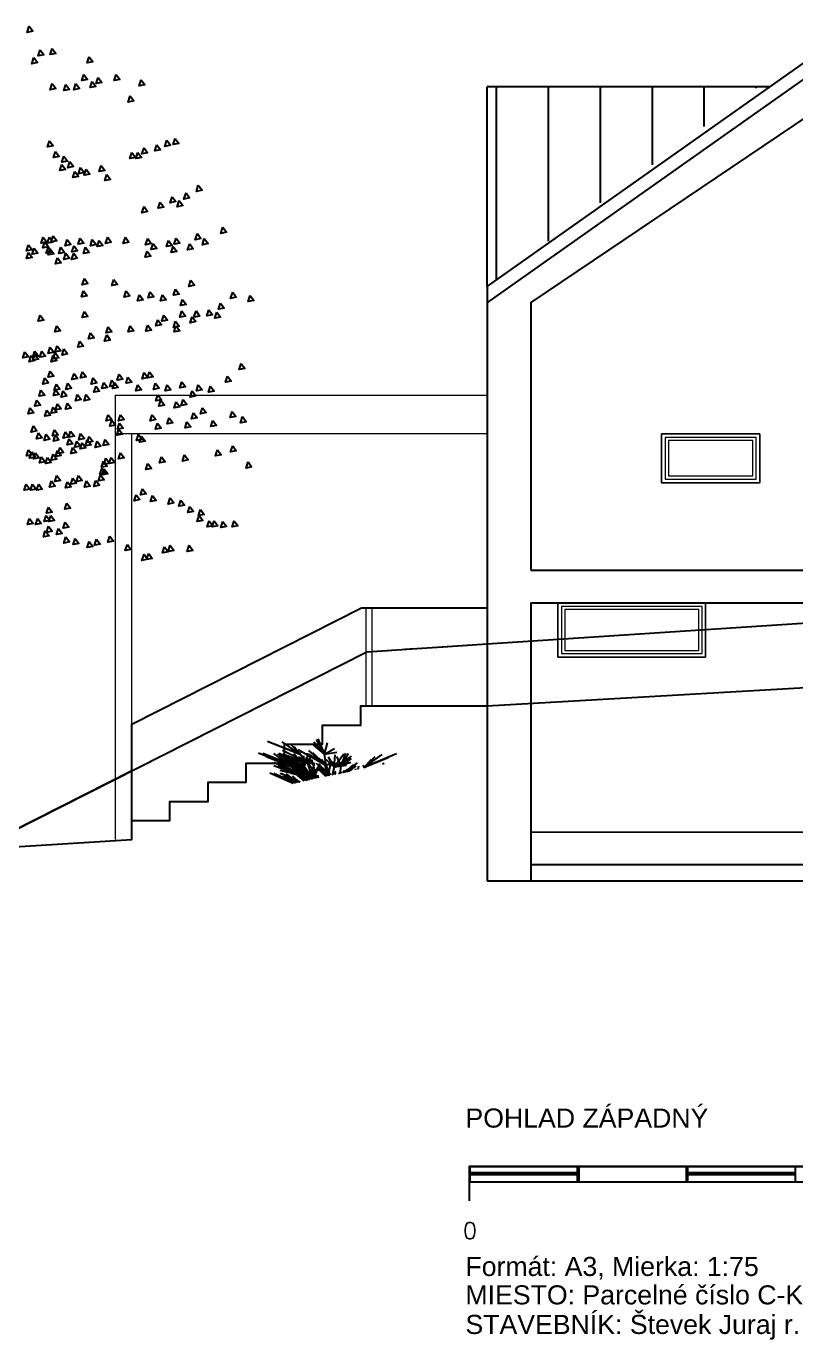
# Model space of a CAD drawing. Header units: millimetres. Extents: x 465413 to 948826, y 2516576 to 3795663.
# Drawn here: x 858653 to 865709, y 2835507 to 2847553 of the extents above; entities that cross this region are included whole.
import ezdxf
from ezdxf.enums import TextEntityAlignment as Align
from ezdxf.lldxf.tags import DXFTag

# ---------------------------------------------------------------- set-up
doc = ezdxf.new("R2010")
doc.units = ezdxf.units.MM
for name, color, linetype in [('DIM_100', 64, 'Continuous'), ('MUR-POH', 64, 'Continuous'), ('MUR_POH', 64, 'Continuous'), ('MUR_REZ', 3, 'Continuous'), ('TXT_50_MIESTN', 7, 'Continuous')]:
    doc.layers.add(name, color=color, linetype=linetype)
doc.layers.add('Srafy', color=8, linetype='Continuous', lineweight=5)
doc.styles.add('ARIAL', font='arial.ttf', dxfattribs={"height": 250})
doc.styles.add('SIMPLEX', font='SIMPLEX.SHX', dxfattribs={"width": 0.7})
tags = doc.linetypes.add('DASHED', pattern=[0.75, 0.5, -0.25]).pattern_tags.tags
tags[6:7] = [DXFTag(74, 4), DXFTag(75, 0), DXFTag(340, '0'), DXFTag(46, 1.0), DXFTag(50, 0.0), DXFTag(44, 0.0), DXFTag(45, 0.0)]
tags[4:5] = [DXFTag(74, 4), DXFTag(75, 0), DXFTag(340, '0'), DXFTag(46, 1.0), DXFTag(50, 0.0), DXFTag(44, 0.0), DXFTag(45, 0.0)]

# ---------------------------------------------------------------- blocks, each defined once
blk = doc.blocks.new('strom14', base_point=(-17517, -64197))
at = {"color": 1}
for points in [[(-17756, -58027), (-17790, -58073), (-17738, -58083)], [(-17968, -58230), (-18001, -58276), (-17949, -58286)], [(-17856, -58243), (-17890, -58289), (-17838, -58299)], [(-18307, -58307), (-18341, -58353), (-18289, -58363)], [(-17799, -58314), (-17833, -58360), (-17781, -58370)], [(-18782, -58518), (-18815, -58564), (-18763, -58574)], [(-18553, -58469), (-18587, -58515), (-18535, -58525)], [(-18387, -58496), (-18421, -58542), (-18369, -58552)], [(-18332, -58533), (-18366, -58579), (-18314, -58589)], [(-18258, -58469), (-18291, -58515), (-18239, -58525)], [(-18184, -58553), (-18218, -58599), (-18166, -58609)], [(-18093, -58560), (-18127, -58606), (-18075, -58616)], [(-17968, -58553), (-18001, -58599), (-17949, -58609)], [(-18683, -58666), (-18717, -58712), (-18665, -58722)], [(-19096, -59057), (-19129, -59102), (-19077, -59112)], [(-19018, -59072), (-19052, -59118), (-19000, -59128)], [(-18927, -59113), (-18960, -59159), (-18909, -59169)], [(-18809, -59141), (-18842, -59187), (-18790, -59197)], [(-17942, -59077), (-17975, -59123), (-17923, -59133)], [(-18752, -59184), (-18785, -59230), (-18733, -59240)], [(-18697, -59184), (-18730, -59230), (-18678, -59240)], [(-18073, -59218), (-18106, -59264), (-18054, -59274)], [(-17998, -59175), (-18031, -59221), (-17979, -59231)], [(-18417, -59303), (-18450, -59348), (-18398, -59358)], [(-18279, -59337), (-18312, -59383), (-18261, -59393)], [(-18228, -59323), (-18261, -59369), (-18209, -59379)], [(-18174, -59358), (-18207, -59404), (-18155, -59414)], [(-18130, -59268), (-18163, -59314), (-18111, -59324)], [(-18054, -59295), (-18088, -59341), (-18036, -59351)], [(-19307, -59485), (-19341, -59531), (-19289, -59541)], [(-18469, -59386), (-18502, -59432), (-18450, -59442)], [(-19194, -59555), (-19227, -59601), (-19175, -59611)], [(-19068, -59590), (-19102, -59635), (-19050, -59645)], [(-19132, -59626), (-19165, -59672), (-19114, -59682)], [(-18957, -59640), (-18990, -59685), (-18938, -59696)], [(-18809, -59681), (-18842, -59726), (-18790, -59737)], [(-19531, -59870), (-19564, -59916), (-19512, -59926)], [(-19362, -59974), (-19396, -60020), (-19344, -60030)], [(-19298, -59928), (-19331, -59974), (-19279, -59984)], [(-19105, -59969), (-19138, -60015), (-19086, -60025)], [(-18843, -59974), (-18876, -60020), (-18824, -60030)], [(-18638, -59962), (-18671, -60008), (-18619, -60018)], [(-18476, -59962), (-18509, -60008), (-18457, -60018)], [(-18335, -59983), (-18369, -60029), (-18317, -60039)], [(-18223, -59969), (-18256, -60015), (-18204, -60025)], [(-18103, -59983), (-18137, -60029), (-18085, -60039)], [(-17977, -59948), (-18010, -59994), (-17958, -60004)], [(-17941, -59961), (-17974, -60007), (-17922, -60017)], [(-17884, -59961), (-17917, -60007), (-17865, -60017)], [(-19228, -60022), (-19261, -60068), (-19209, -60078)], [(-19077, -60047), (-19110, -60093), (-19058, -60103)], [(-19034, -59990), (-19067, -60036), (-19016, -60046)], [(-18894, -60019), (-18927, -60064), (-18876, -60074)], [(-18838, -60089), (-18871, -60135), (-18819, -60145)], [(-18399, -59990), (-18432, -60036), (-18380, -60046)], [(-18272, -60054), (-18305, -60100), (-18254, -60110)], [(-18167, -60040), (-18200, -60086), (-18148, -60096)], [(-18047, -60054), (-18081, -60100), (-18029, -60110)], [(-17949, -60068), (-17982, -60114), (-17930, -60124)], [(-17932, -60052), (-17965, -60098), (-17913, -60108)], [(-17899, -60005), (-17933, -60050), (-17881, -60060)], [(-17801, -60061), (-17834, -60107), (-17783, -60117)], [(-17749, -60031), (-17783, -60077), (-17731, -60087)], [(-17749, -60102), (-17783, -60148), (-17731, -60158)], [(-18164, -60109), (-18197, -60155), (-18145, -60165)], [(-18093, -60109), (-18127, -60155), (-18075, -60165)], [(-18016, -60150), (-18049, -60196), (-17997, -60206)], [(-18262, -60341), (-18295, -60387), (-18243, -60397)], [(-19622, -60466), (-19655, -60512), (-19603, -60522)], [(-19238, -60356), (-19272, -60402), (-19220, -60412)], [(-19097, -60437), (-19130, -60483), (-19078, -60493)], [(-18866, -60461), (-18899, -60507), (-18847, -60517)], [(-18645, -60454), (-18678, -60500), (-18626, -60510)], [(-18532, -60349), (-18565, -60395), (-18514, -60405)], [(-18255, -60453), (-18288, -60499), (-18237, -60509)], [(-19782, -60495), (-19816, -60541), (-19764, -60551)], [(-19511, -60566), (-19545, -60612), (-19493, -60622)], [(-19161, -60532), (-19195, -60577), (-19143, -60588)], [(-18978, -60489), (-19012, -60535), (-18960, -60545)], [(-18768, -60489), (-18801, -60535), (-18749, -60545)], [(-19476, -60649), (-19509, -60694), (-19458, -60705)], [(-19404, -60626), (-19438, -60672), (-19386, -60682)], [(-19286, -60638), (-19319, -60684), (-19267, -60694)], [(-19251, -60690), (-19284, -60735), (-19232, -60746)], [(-19156, -60638), (-19189, -60684), (-19138, -60694)], [(-18991, -60676), (-19024, -60722), (-18972, -60732)], [(-18262, -60642), (-18295, -60688), (-18243, -60698)], [(-17856, -60676), (-17890, -60722), (-17838, -60732)], [(-19102, -60774), (-19136, -60820), (-19084, -60830)], [(-19097, -60732), (-19130, -60778), (-19078, -60788)], [(-18936, -60719), (-18970, -60765), (-18918, -60775)], [(-18845, -60767), (-18878, -60813), (-18827, -60823)], [(-18683, -60774), (-18717, -60820), (-18665, -60830)], [(-18481, -60783), (-18514, -60829), (-18462, -60839)], [(-18009, -60774), (-18042, -60820), (-17990, -60830)], [(-18467, -60858), (-18500, -60904), (-18448, -60914)], [(-18319, -60838), (-18352, -60883), (-18300, -60894)], [(-18221, -60915), (-18254, -60961), (-18202, -60971)], [(-18075, -60986), (-18108, -61032), (-18057, -61042)], [(-18012, -60957), (-18045, -61003), (-17993, -61013)], [(-17995, -61020), (-18029, -61066), (-17977, -61076)], [(-17977, -61047), (-18011, -61093), (-17959, -61103)], [(-17949, -60971), (-17982, -61017), (-17930, -61027)], [(-17871, -61006), (-17905, -61052), (-17853, -61062)], [(-17808, -61006), (-17842, -61052), (-17790, -61062)], [(-17809, -61034), (-17842, -61079), (-17790, -61089)], [(-17774, -61047), (-17808, -61093), (-17756, -61103)], [(-17717, -61013), (-17750, -61059), (-17698, -61069)], [(-19699, -61118), (-19733, -61164), (-19681, -61174)], [(-17949, -61189), (-17982, -61235), (-17930, -61245)], [(-19574, -61236), (-19607, -61282), (-19555, -61292)], [(-19156, -61287), (-19189, -61333), (-19138, -61343)], [(-18915, -61301), (-18949, -61347), (-18897, -61357)], [(-18859, -61195), (-18892, -61241), (-18840, -61251)], [(-18810, -61203), (-18843, -61249), (-18791, -61259)], [(-18662, -61245), (-18696, -61291), (-18644, -61301)], [(-18581, -61217), (-18615, -61263), (-18563, -61273)], [(-18539, -61294), (-18573, -61340), (-18521, -61350)], [(-18515, -61273), (-18548, -61319), (-18496, -61329)], [(-18441, -61294), (-18474, -61340), (-18422, -61350)], [(-18342, -61252), (-18376, -61298), (-18324, -61308)], [(-18244, -61196), (-18277, -61242), (-18225, -61252)], [(-18167, -61210), (-18200, -61256), (-18148, -61266)], [(-18110, -61301), (-18144, -61347), (-18092, -61357)], [(-18005, -61308), (-18038, -61354), (-17986, -61364)], [(-17899, -61252), (-17933, -61298), (-17881, -61308)], [(-19419, -61327), (-19452, -61373), (-19401, -61383)], [(-19307, -61314), (-19341, -61360), (-19289, -61370)], [(-19251, -61371), (-19284, -61417), (-19232, -61427)], [(-19020, -61314), (-19054, -61360), (-19002, -61370)], [(-18936, -61406), (-18970, -61452), (-18918, -61462)], [(-18753, -61315), (-18787, -61361), (-18735, -61371)], [(-18369, -61327), (-18402, -61373), (-18350, -61383)], [(-18278, -61405), (-18311, -61451), (-18259, -61461)], [(-18200, -61405), (-18234, -61451), (-18182, -61461)], [(-18068, -61371), (-18102, -61417), (-18050, -61427)], [(-17998, -61357), (-18031, -61403), (-17979, -61413)], [(-17864, -61364), (-17898, -61410), (-17846, -61420)], [(-19345, -61525), (-19378, -61570), (-19327, -61581)], [(-19168, -61449), (-19202, -61495), (-19150, -61505)], [(-19105, -61470), (-19138, -61516), (-19086, -61526)], [(-18964, -61456), (-18998, -61502), (-18946, -61512)], [(-18107, -61482), (-18140, -61528), (-18088, -61538)], [(-18016, -61489), (-18049, -61535), (-17997, -61545)], [(-17975, -61519), (-18008, -61565), (-17956, -61575)], [(-17918, -61546), (-17951, -61592), (-17899, -61602)], [(-17827, -61455), (-17860, -61501), (-17808, -61511)], [(-17765, -61525), (-17799, -61571), (-17747, -61581)], [(-19712, -61607), (-19746, -61653), (-19694, -61663)], [(-19618, -61560), (-19651, -61606), (-19599, -61616)], [(-19440, -61642), (-19473, -61688), (-19421, -61698)], [(-19263, -61572), (-19296, -61618), (-19244, -61628)], [(-19203, -61654), (-19237, -61700), (-19185, -61710)], [(-19039, -61617), (-19072, -61663), (-19020, -61673)], [(-18933, -61666), (-18967, -61712), (-18915, -61722)], [(-18884, -61589), (-18917, -61634), (-18865, -61645)], [(-18592, -61589), (-18626, -61634), (-18574, -61645)], [(-18585, -61666), (-18619, -61712), (-18567, -61722)], [(-18515, -61638), (-18548, -61684), (-18496, -61694)], [(-18480, -61589), (-18513, -61634), (-18461, -61645)], [(-18786, -61785), (-18819, -61831), (-18767, -61841)], [(-18757, -61771), (-18791, -61817), (-18739, -61827)], [(-18578, -61722), (-18612, -61768), (-18560, -61778)], [(-18305, -61789), (-18339, -61835), (-18287, -61845)], [(-18228, -61762), (-18262, -61808), (-18210, -61818)], [(-18136, -61740), (-18170, -61786), (-18118, -61796)], [(-18088, -61747), (-18121, -61793), (-18069, -61803)], [(-17996, -61775), (-18029, -61821), (-17978, -61831)], [(-17989, -61727), (-18023, -61773), (-17971, -61783)], [(-17912, -61769), (-17946, -61814), (-17894, -61825)], [(-17842, -61755), (-17876, -61801), (-17824, -61811)], [(-17794, -61692), (-17827, -61738), (-17775, -61748)], [(-19622, -61874), (-19655, -61920), (-19603, -61930)], [(-19483, -61910), (-19516, -61956), (-19464, -61966)], [(-18452, -61817), (-18486, -61863), (-18434, -61873)], [(-18380, -61833), (-18414, -61879), (-18362, -61889)], [(-18289, -61819), (-18323, -61865), (-18271, -61875)], [(-18241, -61847), (-18275, -61892), (-18223, -61903)], [(-18193, -61832), (-18227, -61878), (-18175, -61888)], [(-18157, -61890), (-18190, -61936), (-18139, -61946)], [(-18123, -61810), (-18156, -61856), (-18104, -61866)], [(-18039, -61890), (-18072, -61936), (-18020, -61946)], [(-17749, -61910), (-17783, -61956), (-17731, -61966)], [(-19763, -62022), (-19796, -62068), (-19745, -62078)], [(-19180, -61958), (-19213, -62004), (-19161, -62014)], [(-18970, -61974), (-19004, -62020), (-18952, -62030)], [(-18592, -61938), (-18626, -61984), (-18574, -61994)], [(-18508, -61981), (-18541, -62027), (-18489, -62037)], [(-18460, -61988), (-18493, -62034), (-18442, -62044)], [(-18437, -62015), (-18471, -62061), (-18419, -62071)], [(-18016, -61917), (-18049, -61963), (-17997, -61973)], [(-17975, -61951), (-18008, -61997), (-17956, -62007)], [(-17925, -61981), (-17958, -62027), (-17906, -62037)], [(-17870, -61974), (-17903, -62020), (-17852, -62030)], [(-17813, -61938), (-17846, -61984), (-17795, -61994)], [(-17779, -61931), (-17812, -61977), (-17760, -61987)], [(-18845, -62036), (-18878, -62082), (-18827, -62092)], [(-18444, -62086), (-18477, -62132), (-18426, -62142)], [(-18424, -62079), (-18457, -62125), (-18405, -62135)], [(-18410, -62140), (-18443, -62186), (-18391, -62196)], [(-18207, -62147), (-18241, -62193), (-18189, -62203)], [(-18009, -62147), (-18042, -62193), (-17990, -62203)], [(-18795, -62268), (-18828, -62314), (-18776, -62324)], [(-18367, -62191), (-18400, -62236), (-18348, -62246)], [(-18282, -62197), (-18316, -62243), (-18264, -62253)], [(-18157, -62170), (-18190, -62216), (-18139, -62226)], [(-18107, -62204), (-18140, -62250), (-18088, -62260)], [(-17961, -62197), (-17995, -62243), (-17943, -62253)], [(-17843, -62225), (-17876, -62271), (-17824, -62281)], [(-17786, -62225), (-17819, -62271), (-17767, -62281)], [(-17729, -62225), (-17762, -62271), (-17710, -62281)], [(-19146, -62373), (-19179, -62419), (-19127, -62429)], [(-19048, -62352), (-19081, -62398), (-19029, -62408)], [(-18886, -62329), (-18919, -62375), (-18868, -62385)], [(-18738, -62323), (-18771, -62368), (-18719, -62379)], [(-19328, -62457), (-19361, -62503), (-19309, -62513)], [(-19314, -62514), (-19348, -62560), (-19296, -62570)], [(-19230, -62430), (-19263, -62476), (-19211, -62486)], [(-18102, -62400), (-18136, -62446), (-18084, -62456)], [(-17954, -62514), (-17988, -62560), (-17936, -62570)], [(-17934, -62437), (-17967, -62482), (-17915, -62492)], [(-17911, -62514), (-17944, -62560), (-17893, -62570)], [(-19635, -62562), (-19669, -62608), (-19617, -62618)], [(-19531, -62569), (-19564, -62614), (-19512, -62625)], [(-19453, -62562), (-19487, -62608), (-19435, -62618)], [(-19405, -62562), (-19439, -62608), (-19387, -62618)], [(-18086, -62575), (-18120, -62621), (-18068, -62631)], [(-18025, -62632), (-18058, -62678), (-18006, -62688)], [(-17934, -62612), (-17967, -62658), (-17915, -62668)], [(-17834, -62541), (-17867, -62587), (-17815, -62597)], [(-17758, -62541), (-17792, -62587), (-17740, -62597)], [(-18494, -62703), (-18528, -62749), (-18476, -62759)], [(-18373, -62730), (-18407, -62776), (-18355, -62786)], [(-18305, -62751), (-18339, -62797), (-18287, -62807)], [(-18178, -62723), (-18211, -62769), (-18159, -62779)], [(-18093, -62710), (-18127, -62756), (-18075, -62766)], [(-17904, -62653), (-17938, -62699), (-17886, -62709)], [(-19223, -62787), (-19257, -62833), (-19205, -62843)], [(-19048, -62787), (-19081, -62833), (-19029, -62843)], [(-18998, -62801), (-19031, -62847), (-18979, -62857)], [(-18852, -62862), (-18885, -62908), (-18833, -62918)], [(-18809, -62869), (-18842, -62915), (-18790, -62925)], [(-18656, -62778), (-18689, -62824), (-18637, -62834)]]:
    blk.add_lwpolyline(points, close=True, dxfattribs=at)

msp = doc.modelspace()

# ---------------------------------------------------------------- hatches: boundary and pattern name
at = {"layer": 'MUR_POH', "linetype": 'ByBlock', "ltscale": 250}
h = msp.add_hatch(dxfattribs=at)
h.set_pattern_fill('ANSI31', color=8, scale=150, angle=45, style=0)
h.paths.add_polyline_path([(862878.4, 2845166.2), (865362.8, 2846997.4), (862878.4, 2846997.4)])

# ---------------------------------------------------------------- linework, layer by layer
at = {"color": 1}
for p, q in [((860864, 2840996.6), (861160.4, 2840877.5)), ((861160.4, 2840877.5), (860933.9, 2840964.9)), ((861160.4, 2840877.5), (861000.2, 2840991.3)), ((861075.3, 2840972), (861160.4, 2840877.5)), ((861290.6, 2840989.6), (861388.6, 2840877.5)), ((861388.6, 2840877.5), (861290.6, 2840959.6)), ((861388.6, 2840877.5), (861315.3, 2841012.4)), ((861327, 2841018.9), (861388.6, 2840877.5)), ((861388.6, 2840877.5), (861415, 2840981.3)), ((861079.4, 2840768.3), (860783.1, 2840888)), ((861117.5, 2840766), (860821.2, 2840885.1)), ((860852.9, 2840856.4), (861079.4, 2840768.3)), ((861117.5, 2840766), (860890.4, 2840853.4)), ((860919.2, 2840882.2), (861079.4, 2840768.3)), ((860957.3, 2840879.8), (861117.5, 2840766)), ((860971.4, 2840886.9), (861202.6, 2840767.8)), ((861202.6, 2840767.8), (860972, 2840855.2)), ((861079.4, 2840768.3), (860994.3, 2840862.8)), ((861237.2, 2840793), (861003.1, 2840912.1)), ((861005.4, 2840880.4), (861237.2, 2840793)), ((861079.4, 2840768.3), (861027.2, 2840838.2)), ((861117.5, 2840766), (861032.4, 2840860.5)), ((861160.4, 2840877.5), (861044.8, 2840922.7)), ((861062.4, 2840838.2), (861237.2, 2840793)), ((861065.3, 2840835.2), (861117.5, 2840766)), ((861202.6, 2840767.8), (861107, 2840881.6)), ((861108.1, 2840946.7), (861160.4, 2840877.5)), ((861139.8, 2840906.8), (861237.2, 2840793)), ((861393.3, 2840776.6), (861146.9, 2840918.6)), ((861279.5, 2840788.3), (861149.8, 2840849.9)), ((861164.5, 2840892.7), (861160.4, 2840877.5)), ((861236.6, 2840793), (861160.4, 2840877.5)), ((861170.9, 2840833.5), (861279.5, 2840788.3)), ((861195, 2840862.2), (861202.6, 2840767.8)), ((861225.5, 2840837), (861202.6, 2840767.8)), ((861214.3, 2840847), (861279.5, 2840788.3)), ((861237.2, 2840793), (861227.8, 2840887.5)), ((861258.9, 2840862.2), (861237.2, 2840793)), ((861239.6, 2840912.1), (861393.3, 2840776.6)), ((861393.3, 2840776.6), (861242.5, 2840881)), ((861279.5, 2840788.3), (861251.9, 2840837)), ((861393.3, 2840776.6), (861281.8, 2840889.2)), ((861285.9, 2840844.6), (861402.7, 2840771.9)), ((861305.3, 2840859.3), (861393.3, 2840776.6)), ((861402.7, 2840771.9), (861334.6, 2840841.7)), ((861388.6, 2840877.5), (861480.2, 2840930.9)), ((861388.6, 2840877.5), (861499.5, 2840895.7)), ((861404.5, 2840777.1), (861388.6, 2840877.5)), ((861420.9, 2840853.4), (861477.2, 2840759)), ((861566.4, 2840878.1), (861477.2, 2840759)), ((861477.2, 2840759), (861484.8, 2840872.8)), ((861477.2, 2840759), (861620.4, 2840846.4)), ((861539.4, 2840768.9), (861499.5, 2840856.4)), ((861539.4, 2840768.9), (861584.6, 2840888)), ((861604.5, 2840882.8), (861539.4, 2840768.9)), ((861539.4, 2840768.9), (861633.9, 2840863.4)), ((861539.4, 2840768.9), (861635.6, 2840838.2)), ((862047, 2840879.2), (861755.4, 2840759.5)), ((861755.4, 2840759.5), (861917.3, 2840873.4)), ((861848.1, 2840854.6), (861755.4, 2840759.5)), ((861755.4, 2840759.5), (861970.1, 2840847.6)), ((860922.1, 2840803), (861156.2, 2840683.8)), ((861156.2, 2840683.8), (860924.5, 2840771.9)), ((860960.3, 2840800.6), (861194.4, 2840681.5)), ((861194.4, 2840681.5), (860962, 2840768.9)), ((861079.4, 2840768.3), (860963.8, 2840813.5)), ((860966.7, 2840813.5), (861240.2, 2840694.4)), ((861156.2, 2840683.8), (860981.4, 2840729)), ((861117.5, 2840766), (861001.9, 2840811.2)), ((861194.4, 2840681.5), (861019.5, 2840726.7)), ((861027.2, 2840812.9), (861202.6, 2840767.8)), ((861240.2, 2840694.4), (861054.1, 2840781.8)), ((861156.2, 2840683.8), (861058.8, 2840797.7)), ((861198.5, 2840679.7), (861068.8, 2840741.4)), ((861079.4, 2840808.2), (861240.2, 2840694.4)), ((861083.5, 2840784.2), (861079.4, 2840768.3)), ((861155.7, 2840684.4), (861079.4, 2840768.3)), ((861198.5, 2840679.7), (861089.9, 2840724.9)), ((861263.6, 2840673.9), (861092.9, 2840773.6)), ((861194.4, 2840681.5), (861096.4, 2840795.3)), ((861236.6, 2840677.4), (861107, 2840738.4)), ((861117.5, 2840766), (861121.6, 2840781.3)), ((861117.5, 2840766), (861193.8, 2840681.5)), ((861125.1, 2840783), (861202.6, 2840767.8)), ((861236.6, 2840677.4), (861128.1, 2840722.6)), ((861133.4, 2840738.4), (861198.5, 2840679.7)), ((861135.1, 2840728.4), (861270.7, 2840683.3)), ((861135.7, 2840788.9), (861240.2, 2840694.4)), ((861146.9, 2840778.3), (861156.2, 2840683.8)), ((861263.6, 2840673.9), (861148, 2840747.2)), ((861156.2, 2840683.8), (861178, 2840753.7)), ((861237.2, 2840793), (861161.5, 2840808.2)), ((861163.3, 2840769.5), (861263.6, 2840673.9)), ((861240.2, 2840694.4), (861164.5, 2840763.6)), ((861165.6, 2840770.7), (861270.7, 2840683.3)), ((861240.2, 2840694.4), (861170.3, 2840739.6)), ((861170.9, 2840728.4), (861198.5, 2840679.7)), ((861171.5, 2840736.1), (861236.6, 2840677.4)), ((861185, 2840776), (861194.4, 2840681.5)), ((861186.2, 2840715.5), (861198.5, 2840679.7)), ((861215.5, 2840750.7), (861194.4, 2840681.5)), ((861197.9, 2840753.1), (861263.6, 2840673.9)), ((861202.6, 2840767.8), (861261.9, 2840683.3)), ((861236.6, 2840677.4), (861209.1, 2840726.1)), ((861279.5, 2840788.3), (861214.3, 2840811.8)), ((861263.6, 2840673.9), (861215.5, 2840732)), ((861236.6, 2840677.4), (861224.3, 2840713.2)), ((861270.7, 2840683.3), (861233.1, 2840802.4)), ((861237.2, 2840793), (861236.6, 2840793)), ((861298.8, 2840710.8), (861236.6, 2840793)), ((861298.8, 2840710.8), (861237.2, 2840793)), ((861302.4, 2840678.6), (861260.7, 2840723.7)), ((861267.2, 2840824.1), (861279.5, 2840788.3)), ((861279.5, 2840788.3), (861267.7, 2840796.5)), ((861302.4, 2840678.6), (861267.7, 2840740.2)), ((861292.4, 2840797.1), (861270.7, 2840683.3)), ((861270.7, 2840683.3), (861343.4, 2840777.7)), ((861270.7, 2840683.3), (861354.6, 2840752.5)), ((861279.5, 2840788.3), (861298.8, 2840710.8)), ((861291.8, 2840737.2), (861302.4, 2840678.6)), ((861302.4, 2840678.6), (861309.4, 2840727.3)), ((861302.4, 2840678.6), (861314.7, 2840714.4)), ((861311.2, 2840793.6), (861433.1, 2840683.1)), ((861402.7, 2840771.9), (861322.9, 2840825.3)), ((861398.2, 2840675.6), (861329.3, 2840742.5)), ((861333.5, 2840768.9), (861432.7, 2840683)), ((861434.3, 2840683.3), (861335.8, 2840788.3)), ((861339.3, 2840772.4), (861403.2, 2840676.6)), ((861430.8, 2840682.6), (861342.3, 2840743.7)), ((861355.8, 2840830.5), (861393.3, 2840776.6)), ((861402.7, 2840771.9), (861359.3, 2840829.4)), ((861359.3, 2840829.4), (861402.7, 2840771.9)), ((861371, 2840814.1), (861402.7, 2840771.9)), ((861402.7, 2840771.9), (861371.6, 2840799.4)), ((861378.1, 2840731.4), (861421.6, 2840680.6)), ((861411.1, 2840678.3), (861389.8, 2840795.3)), ((861393.3, 2840776.6), (861452.6, 2840795.3)), ((861393.3, 2840776.6), (861422.6, 2840679.2)), ((861423.8, 2840681.1), (861394.5, 2840728.4)), ((861400.3, 2840718.5), (861423.8, 2840681.1)), ((861402.7, 2840771.9), (861418.5, 2840781.3)), ((861422.6, 2840679.2), (861402.7, 2840771.9)), ((861477.2, 2840759), (861404.5, 2840828.2)), ((861404.5, 2840777.1), (861422.6, 2840679.2)), ((861424.2, 2840681.2), (861404.5, 2840714.9)), ((861407.4, 2840761.9), (861438.6, 2840684.3)), ((861446.1, 2840801.8), (861418.9, 2840680)), ((861427.9, 2840784.2), (861539.4, 2840768.9)), ((861439.7, 2840813.5), (861539.4, 2840768.9)), ((861477.2, 2840759), (861458.1, 2840688.5)), ((861459, 2840688.7), (861494.2, 2840719.1)), ((861477.2, 2840759), (861630.4, 2840803.5)), ((861588.1, 2840774.2), (861477.2, 2840759)), ((861516.8, 2840701.1), (861548.2, 2840713.8)), ((861530.4, 2840704), (861539.4, 2840768.9)), ((861554.8, 2840709.3), (861567, 2840729)), ((861562.9, 2840715.5), (861558.1, 2840710)), ((861558.5, 2840710.1), (861574.6, 2840728.4)), ((861568.1, 2840712.2), (861597.5, 2840738.4)), ((861651.5, 2840778.9), (861573.7, 2840713.4)), ((861578.2, 2840714.3), (861629.2, 2840753.7)), ((861578.9, 2840714.5), (861689, 2840798.3)), ((861591.5, 2840717.2), (861678.5, 2840771.9)), ((861606.9, 2840724.9), (861595.5, 2840718.1)), ((861642.7, 2840741.4), (861604.1, 2840719.9)), ((861670.3, 2840744.9), (861671.8, 2840734.5)), ((861695.7, 2840739.6), (861702.5, 2840769.5)), ((861738.9, 2840775.4), (861755.4, 2840759.5)), ((861747.5, 2840750.8), (861755.4, 2840759.5)), ((861755.4, 2840759.5), (861816.4, 2840829.4)), ((861755.4, 2840759.5), (861856.3, 2840804.7)), ((861792.3, 2840788.9), (861757, 2840752.9)), ((861921, 2840788.2), (861933.7, 2840794.2)), ((860885.7, 2840705), (861100.5, 2840611.4)), ((860923.9, 2840702), (861121.5, 2840616)), ((861103.4, 2840612.1), (860973.2, 2840673.3)), ((860980.2, 2840703.8), (861163.5, 2840625)), ((861117.8, 2840615.2), (860998.4, 2840699.7)), ((861151.1, 2840622.3), (861010.7, 2840672.1)), ((861125.6, 2840616.8), (861011.3, 2840670.9)), ((861143.9, 2840620.8), (861036.5, 2840696.8)), ((861054.7, 2840680.3), (861125.1, 2840616.7)), ((861156.2, 2840683.8), (861080.6, 2840699.7)), ((861083.5, 2840655.1), (861125.4, 2840616.8)), ((861114.9, 2840614.5), (861089.4, 2840631)), ((861092.9, 2840677.4), (861153.2, 2840622.8)), ((861134.3, 2840618.7), (861094.1, 2840629.9)), ((861194.4, 2840681.5), (861118.7, 2840696.8)), ((861121, 2840652.7), (861153.7, 2840622.9)), ((861201.4, 2840633.2), (861126.3, 2840698.5)), ((861140.1, 2840620), (861127.5, 2840628.1)), ((861130.4, 2840702.6), (861238.3, 2840641.1)), ((861198.5, 2840679.7), (861133.4, 2840703.2)), ((861229, 2840639.1), (861151, 2840676.2)), ((861195.2, 2840631.8), (861155.7, 2840684.4)), ((861156.2, 2840698.5), (861270.7, 2840683.3)), ((861195.3, 2840631.8), (861156.2, 2840683.8)), ((861236.6, 2840677.4), (861171.5, 2840700.3)), ((861198.5, 2840679.7), (861186.8, 2840688)), ((861193.8, 2840681.5), (861226.3, 2840638.5)), ((861194.4, 2840681.5), (861226.6, 2840638.6)), ((861198.5, 2840679.7), (861209.6, 2840634.9)), ((861216.5, 2840636.4), (861204.4, 2840641)), ((861215.5, 2840679.2), (861232.8, 2840639.9)), ((861263.6, 2840673.9), (861220.2, 2840711.4)), ((861266.7, 2840647.2), (861222, 2840698.5)), ((861224.9, 2840685), (861236.6, 2840677.4)), ((861245.3, 2840642.6), (861236.6, 2840677.4)), ((861236.6, 2840651), (861249.9, 2840643.6)), ((861279.5, 2840709.7), (861240.2, 2840694.4)), ((861260.9, 2840646), (861240.2, 2840694.4)), ((861249.5, 2840653.9), (861250.7, 2840643.8)), ((861261.9, 2840683.3), (861279.7, 2840650)), ((861263.6, 2840673.9), (861288.3, 2840686.8)), ((861263.6, 2840673.9), (861263.6, 2840673.9)), ((861263.6, 2840673.9), (861263.6, 2840673.9)), ((861263.6, 2840673.9), (861278.4, 2840649.7)), ((861302.4, 2840678.6), (861264.8, 2840702)), ((861270.7, 2840683.3), (861284.5, 2840651.1)), ((861277.7, 2840682.1), (861288.2, 2840651.9)), ((861280.1, 2840686.8), (861302.4, 2840678.6)), ((861319, 2840658.5), (861298.8, 2840710.8)), ((861298.8, 2840661), (861299.6, 2840654.3)), ((861303.4, 2840655.1), (861302.4, 2840678.6)), ((861322.9, 2840687.4), (861328.5, 2840660.5)), ((861405, 2840705.6), (861422.9, 2840680.9)), ((861432.6, 2840693.2), (861431.8, 2840682.8)), ((861475.3, 2840692.2), (861470.2, 2840705)), ((861474.9, 2840699.7), (861491.7, 2840695.7))]:
    msp.add_line(p, q, dxfattribs=at)
at = {"layer": 'MUR-POH', "color": 6}
msp.add_lwpolyline([(862878.4, 2840868.6), (862878.4, 2840868.6)], dxfattribs=at)
at = {"layer": 'MUR-POH', "color": 1}
msp.add_lwpolyline([(859620.4, 2840724.2), (858517.2, 2840165.5)], dxfattribs=at)
at = {"layer": 'MUR-POH', "flags": 128}
for points in [[(863708.3, 2837097.6), (862714.7, 2837097.6), (862714.7, 2837041.8), (863708.3, 2837041.8), (863708.3, 2837097.6), (863708.3, 2837097.6)], [(867704.1, 2837097.6), (862714.7, 2837097.6), (862714.7, 2836955), (867704.1, 2836955), (867704.1, 2837097.6), (867704.1, 2837097.6)], [(863708.3, 2837036.5), (862714.7, 2837036.5), (862714.7, 2837031.5), (863708.3, 2837031.5), (863708.3, 2837036.5), (863708.3, 2837036.5)], [(863708.3, 2837026.2), (862714.7, 2837026.2), (862714.7, 2836955), (863708.3, 2836955), (863708.3, 2837026.2), (863708.3, 2837026.2)], [(862720, 2837041.8), (863708.3, 2837041.8), (863708.3, 2837092.3), (862720, 2837092.3), (862720, 2837041.8), (862720, 2837041.8)], [(862720, 2836955), (867704.1, 2836955), (867704.1, 2837092.3), (862720, 2837092.3), (862720, 2836955), (862720, 2836955)], [(862720, 2837031.5), (863708.3, 2837031.5), (863708.3, 2837031.2), (862720, 2837031.2), (862720, 2837031.5), (862720, 2837031.5)], [(862720, 2836955), (863708.3, 2836955), (863708.3, 2837021), (862720, 2837021), (862720, 2836955), (862720, 2836955)], [(864707.3, 2837097.6), (863713.6, 2837097.6), (863713.6, 2836955), (864707.3, 2836955), (864707.3, 2837097.6), (864707.3, 2837097.6)], [(863718.9, 2836955), (864707.3, 2836955), (864707.3, 2837092.3), (863718.9, 2837092.3), (863718.9, 2836955), (863718.9, 2836955)], [(865706.2, 2837097.6), (864712.6, 2837097.6), (864712.6, 2837041.8), (865706.2, 2837041.8), (865706.2, 2837097.6), (865706.2, 2837097.6)], [(865706.2, 2837036.5), (864712.6, 2837036.5), (864712.6, 2837031.5), (865706.2, 2837031.5), (865706.2, 2837036.5), (865706.2, 2837036.5)], [(865706.2, 2837026.2), (864712.6, 2837026.2), (864712.6, 2836955), (865706.2, 2836955), (865706.2, 2837026.2), (865706.2, 2837026.2)], [(864717.9, 2837041.8), (865706.2, 2837041.8), (865706.2, 2837092.3), (864717.9, 2837092.3), (864717.9, 2837041.8), (864717.9, 2837041.8)], [(864717.9, 2837031.5), (865706.2, 2837031.5), (865706.2, 2837031.2), (864717.9, 2837031.2), (864717.9, 2837031.5), (864717.9, 2837031.5)], [(864717.9, 2836955), (865706.2, 2836955), (865706.2, 2837021), (864717.9, 2837021), (864717.9, 2836955), (864717.9, 2836955)], [(862714.7, 2836949.7), (862714.7, 2836780.6)], [(862714.7, 2836949.7), (862714.7, 2836780.6)]]:
    msp.add_lwpolyline(points, dxfattribs=at)
at = {"layer": 'MUR_POH', "color": 8, "linetype": 'ByBlock', "ltscale": 250, "flags": 128}
msp.add_lwpolyline([(862878.4, 2845015.8), (865853.4, 2847116.4), (868828.4, 2845015.8)], dxfattribs=at)
at = {"layer": 'MUR_POH', "color": 8, "linetype": 'DASHED', "ltscale": 250, "flags": 128}
for points in [[(868428.4, 2839716.2), (868428.4, 2845019), (865978.4, 2846839.6), (863278.4, 2845019), (863278.4, 2842566.2)], [(862878.4, 2841889.2), (887300.8, 2843491.3)], [(863278.4, 2842566.2), (887300.8, 2842566.2)], [(863278.4, 2842266.2), (863278.4, 2839716.2)], [(853024.9, 2839716.2), (857024.9, 2839716.2), (858024.9, 2839916.2), (861776.5, 2841816.2)], [(858517.2, 2840165.5), (861776.5, 2841816.2)], [(861776.5, 2841816.2), (861776.5, 2841816.2), (862878.4, 2841889.2)], [(861776.5, 2841816.2), (861776.5, 2841816.2), (861966.3, 2841828.8)], [(862125.2, 2841839.3), (862214.8, 2841845.3)], [(862425.7, 2841859.2), (862878.4, 2841889.2)], [(862878.4, 2840994.4), (862878.4, 2839716.2)], [(863278.4, 2840165.8), (868426.2, 2840160.4)], [(863278.4, 2839866.2), (868428.4, 2839866.2)], [(862878.4, 2839716.2), (868828.4, 2839716.2)]]:
    msp.add_lwpolyline(points, dxfattribs=at)
at = {"layer": 'MUR_POH', "color": 8, "linetype": 'DASHED', "ltscale": 250}
msp.add_lwpolyline([(863278.4, 2842266.2), (887300.8, 2842266.2)], dxfattribs=at)
at = {"layer": 'MUR_REZ'}
for points in [[(862878.4, 2845166.2), (865853.4, 2847266.8), (868828.4, 2845166.2)], [(862878.4, 2845166.2), (865853.4, 2847266.8), (868828.4, 2845166.2)], [(862878.4, 2845166.2), (862878.4, 2840994.4)], [(853024.9, 2839682.1), (859620.4, 2840094.3), (859620.4, 2840269.3), (859970.4, 2840269.3), (859970.4, 2840444.3), (860320.4, 2840444.3), (860320.4, 2840619.3), (860670.4, 2840619.3), (860670.4, 2840794.3), (861020.4, 2840794.3), (861020.4, 2840969.3), (861370.4, 2840969.3), (861370.4, 2841144.3), (861720.4, 2841144.3), (861720.4, 2841319.3), (862878.4, 2841319.3), (866278.4, 2841516.2)]]:
    msp.add_lwpolyline(points, dxfattribs=at)
at = {"layer": 'MUR_REZ', "color": 252}
for points in [[(865471.7, 2846997.4), (862878.4, 2846997.4)], [(862878.4, 2845166.2), (862878.4, 2846997.4)], [(859620.4, 2840166), (859620.4, 2841152.5), (861726.9, 2842219.3), (862878.4, 2842219.3)]]:
    msp.add_lwpolyline(points, dxfattribs=at)
at = {"layer": 'Srafy', "flags": 128}
for points in [[(859470.4, 2840094.3), (859470.4, 2844169.3)], [(859470.4, 2844169.3), (862878.4, 2844169.3)], [(859470.4, 2843819.3), (862878.4, 2843819.3)], [(859620.4, 2840094.3), (859620.4, 2843819.3)], [(864478.4, 2843366.2), (864478.4, 2843760.4)], [(865378.4, 2843760.4), (865378.4, 2843366.2)], [(865378.4, 2843366.2), (864478.4, 2843366.2)], [(861770.4, 2841319.3), (861770.4, 2842219.3), (861820.4, 2842219.3), (861820.4, 2841319.3)], [(853024.9, 2839682.1), (859620.4, 2840094.3), (859620.4, 2840269.3), (859970.4, 2840269.3), (859970.4, 2840444.3), (860320.4, 2840444.3), (860320.4, 2840619.3), (860670.4, 2840619.3), (860670.4, 2840794.3), (861020.4, 2840794.3), (861020.4, 2840969.3), (861370.4, 2840969.3), (861370.4, 2841144.3), (861720.4, 2841144.3), (861720.4, 2841319.3), (862878.4, 2841319.3)]]:
    msp.add_lwpolyline(points, dxfattribs=at)
for points in [[(864478.4, 2843366.2), (864478.3, 2843816.2), (865378.3, 2843816.2), (865378.4, 2843366.2)], [(864478.3, 2843816.2), (864478.4, 2843366.2), (865378.4, 2843366.2), (865378.3, 2843816.2)], [(864511.7, 2843782.9), (864511.7, 2843399.5), (865345, 2843399.5), (865345, 2843782.9)], [(864541.7, 2843752.9), (864541.7, 2843429.5), (865315, 2843429.5), (865315, 2843752.9)], [(863528.4, 2841766.2), (863528.4, 2842266.2), (864883, 2842266.2), (864883, 2841766.2)], [(863528.4, 2842266.2), (863528.4, 2841766.2), (864883, 2841766.2), (864883, 2842266.2)], [(863561.7, 2842232.9), (863561.7, 2841799.5), (864849.7, 2841799.5), (864849.7, 2842232.9)], [(863591.7, 2842202.9), (863591.7, 2841829.5), (864819.7, 2841829.5), (864819.7, 2842202.9)]]:
    msp.add_lwpolyline(points, close=True, dxfattribs=at)

# ---------------------------------------------------------------- block references
at = {"layer": 'MUR-POH', "color": 6, "xscale": -1}
msp.add_blockref('strom14', (858440.8, 2841382.8), dxfattribs=at)

# ---------------------------------------------------------------- texts
at = {"layer": 'DIM_100', "color": 1, "style": 'SIMPLEX'}
msp.add_text('0', height=150, rotation=360, dxfattribs=at).set_placement((862721.2, 2836433.2), align=Align.CENTER)
at = {"layer": 'TXT_50_MIESTN', "style": 'ARIAL'}
msp.add_text('POHLAD ZÁPADNÝ', height=175, dxfattribs=at).set_placement((862680.1, 2837452.9))
for s, p in [('Formát: A3, Mierka: 1:75', (862680.1, 2836092.1)), ('MIESTO: Parcelné číslo C-KN 55/ 2, Katastrálne územie:^JVeľké Šenkvice', (862680.1, 2835831.4)), ('STAVEBNÍK: Števek Juraj r. Števek Ing. a Dáša Števeková r. Hreňáková, Radová, 1414/20, 95701 Bánovce nad Bebravou,', (862680.1, 2835560.2))]:
    msp.add_text(s, height=175, rotation=360, dxfattribs=at).set_placement(p)

doc.saveas('drawing.dxf')
